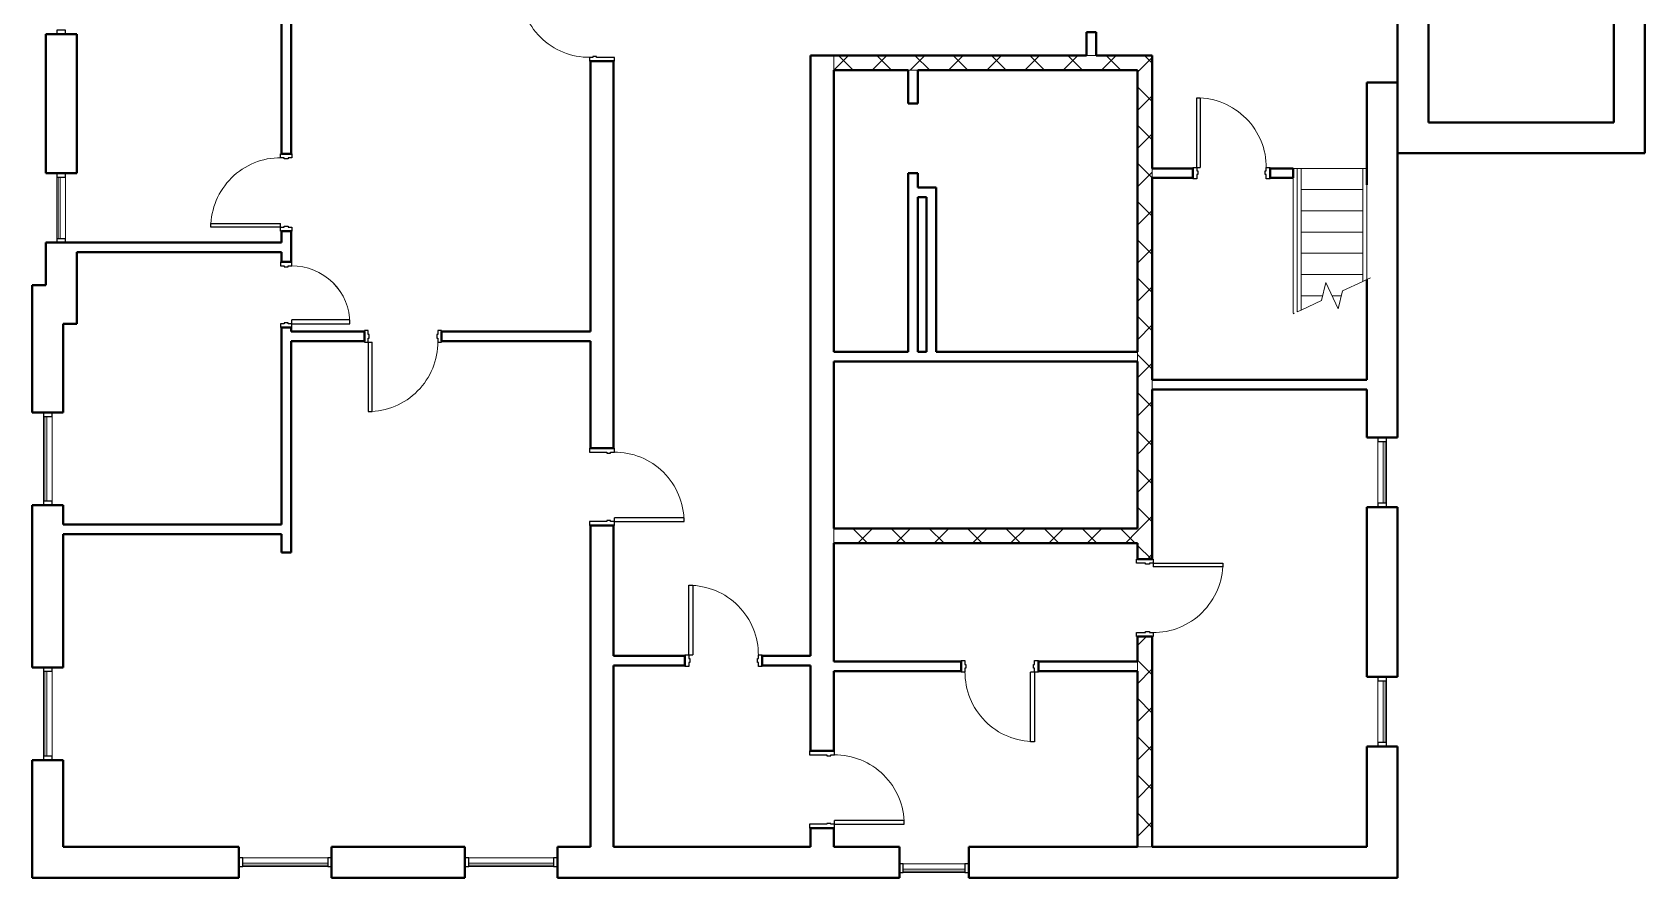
# Model space of a CAD drawing. Header units: inches. Extents: x -1034 to -199, y -1037 to 715.
# Drawn here: x -1034 to -199, y -1037 to -599 of the extents above; entities that cross this region are included whole.
import ezdxf

# ---------------------------------------------------------------- set-up
doc = ezdxf.new("R2010")
doc.units = ezdxf.units.IN
doc.header["$MEASUREMENT"] = 0
for name, color, linetype, lineweight in [('A-DOOR', 31, 'Continuous', 15), ('A-DOOR-FRAM', 31, 'Continuous', 25), ('A-FLOR-HRAL', 11, 'Continuous', 9), ('A-GLAZ-CURT', 52, 'Continuous', 9), ('A-GLAZ-CWMG', 51, 'Continuous', 9), ('A-WALL', 113, 'Continuous', 15), ('A-WALL-PATT', 111, 'Continuous', 40), ('I-WALL', 2, 'Continuous', 15), ('S-STRS', 31, 'Continuous', 9), ('S-STRS-MBND', 31, 'Continuous', 9)]:
    doc.layers.add(name, color=color, linetype=linetype, lineweight=lineweight)
pattern_1 = [(45, (0, 0), (-9.8995, 9.8995), []), (135, (0, 0), (-9.8995, -9.8995), [])]

# ---------------------------------------------------------------- blocks, each defined once
blk = doc.blocks.new('Door-Single_CE_ - HM Door-2_ HM Frame-5274763-BASEMENT Map Export')
at = {"layer": 'A-DOOR'}
for p, q in [((18, 42.5), (16.25, 42.5)), ((16.25, 42.5), (16.25, 6.5)), ((18, 6.5), (18, 42.5)), ((16.25, 6.5), (18, 6.5))]:
    blk.add_line(p, q, dxfattribs=at)
at = {"layer": 'A-DOOR', "lineweight": 25}
for p, q in [((18, 42.5), (16.25, 42.5)), ((16.25, 42.5), (16.25, 6.5)), ((18, 6.5), (18, 42.5)), ((18, 6.5), (16.25, 6.5))]:
    blk.add_line(p, q, dxfattribs=at)
at = {"layer": 'A-DOOR', "lineweight": 9}
blk.add_arc((18, 6.5), 36, 90, 180.5, dxfattribs=at)
blk.add_arc((18, 6.5), 36, 90, 180.5, dxfattribs=at)
blk.add_arc((18, 6.5), 36, 90, 180.5, dxfattribs=at)
blk.add_arc((18, 6.5), 36, 90, 180.5, dxfattribs=at)
at = {"layer": 'A-DOOR-FRAM'}
for p, q in [((-18, 6.5), (-20, 6.5)), ((-20, 6.5), (-20, -6.5)), ((-18, 4.75), (-18, 6.5)), ((-17.5, 4.75), (-18, 4.75)), ((-18, -6.5), (-18, 2.75)), ((-18, 2.75), (-17.5, 2.75)), ((-17.5, 2.75), (-17.5, 4.75)), ((18, 4.75), (17.5, 4.75)), ((17.5, 4.75), (17.5, 2.75)), ((17.5, 2.75), (18, 2.75)), ((20, 6.5), (18, 6.5)), ((18, 6.5), (18, 4.75)), ((18, 2.75), (18, -6.5)), ((20, -6.5), (20, 6.5)), ((-20, -6.5), (-18, -6.5)), ((18, -6.5), (20, -6.5))]:
    blk.add_line(p, q, dxfattribs=at)
blk = doc.blocks.new('Door-Single_CE_ - WD Door-2_ HM Frame-5274775-BASEMENT Map Export')
at = {"layer": 'A-DOOR'}
for p, q in [((16, -39), (16, -3)), ((16, -3), (18, -3)), ((18, -3), (18, -39)), ((18, -39), (16, -39))]:
    blk.add_line(p, q, dxfattribs=at)
at = {"layer": 'A-DOOR', "lineweight": 25}
for p, q in [((16, -39), (16, -3)), ((18, -3), (16, -3)), ((18, -3), (18, -39)), ((18, -39), (16, -39))]:
    blk.add_line(p, q, dxfattribs=at)
at = {"layer": 'A-DOOR', "lineweight": 9}
blk.add_arc((18, -3), 36, 179.5, 270, dxfattribs=at)
blk.add_arc((18, -3), 36, 179.5, 270, dxfattribs=at)
blk.add_arc((18, -3), 36, 179.5, 270, dxfattribs=at)
blk.add_arc((18, -3), 36, 179.5, 270, dxfattribs=at)
at = {"layer": 'A-DOOR-FRAM'}
for p, q in [((-20, 3), (-18, 3)), ((-20, -3), (-20, 3)), ((-18, 3), (-18, 1)), ((-18, 1), (-17.5, 1)), ((-17.5, 1), (-17.5, -1)), ((17.5, 1), (18, 1)), ((17.5, -1), (17.5, 1)), ((18, 3), (20, 3)), ((18, 1), (18, 3)), ((20, 3), (20, -3)), ((-18, -3), (-20, -3)), ((-18, -1), (-18, -3)), ((-17.5, -1), (-18, -1)), ((18, -1), (17.5, -1)), ((18, -3), (18, -1)), ((20, -3), (18, -3))]:
    blk.add_line(p, q, dxfattribs=at)
blk = doc.blocks.new('Railing - Railing-5206279-BASEMENT Map Export')
at = {"layer": 'A-FLOR-HRAL'}
for p, q in [((-378.85, -669.68), (-376.85, -669.68)), ((-378.85, -669.68), (-378.85, -744.07)), ((-376.85, -669.68), (-376.85, -743.14)), ((-378.85, -744.07), (-376.85, -743.14))]:
    blk.add_line(p, q, dxfattribs=at)
blk = doc.blocks.new('Railing - Railing-5206283-BASEMENT Map Export')
at = {"layer": 'A-FLOR-HRAL'}
for p, q in [((-344.85, -669.68), (-342.85, -669.68)), ((-344.85, -669.68), (-344.85, -728.22)), ((-342.85, -678.23), (-342.85, -727.29)), ((-344.85, -728.22), (-342.85, -727.29))]:
    blk.add_line(p, q, dxfattribs=at)
blk = doc.blocks.new('Door-Single_CE_ - WD Door-2_ WD Frame-5274729-BASEMENT Map Export')
at = {"layer": 'A-DOOR'}
for p, q in [((16, -39), (16, -3)), ((16, -3), (18, -3)), ((18, -3), (18, -39)), ((18, -39), (16, -39))]:
    blk.add_line(p, q, dxfattribs=at)
at = {"layer": 'A-DOOR', "lineweight": 25}
for p, q in [((16, -39), (16, -3)), ((18, -3), (16, -3)), ((18, -3), (18, -39)), ((18, -39), (16, -39))]:
    blk.add_line(p, q, dxfattribs=at)
at = {"layer": 'A-DOOR', "lineweight": 9}
blk.add_arc((18, -3), 36, 179.5, 270, dxfattribs=at)
blk.add_arc((18, -3), 36, 179.5, 270, dxfattribs=at)
blk.add_arc((18, -3), 36, 179.5, 270, dxfattribs=at)
blk.add_arc((18, -3), 36, 179.5, 270, dxfattribs=at)
at = {"layer": 'A-DOOR-FRAM'}
for p, q in [((-20, 3), (-18, 3)), ((-20, -3), (-20, 3)), ((-18, 3), (-18, 1)), ((-18, 1), (-17.5, 1)), ((-17.5, 1), (-17.5, -1)), ((17.5, 1), (18, 1)), ((17.5, -1), (17.5, 1)), ((18, 3), (20, 3)), ((18, 1), (18, 3)), ((20, 3), (20, -3)), ((-18, -3), (-20, -3)), ((-18, -1), (-18, -3)), ((-17.5, -1), (-18, -1)), ((18, -1), (17.5, -1)), ((18, -3), (18, -1)), ((20, -3), (18, -3))]:
    blk.add_line(p, q, dxfattribs=at)
blk = doc.blocks.new('Door-Single_CE_ - WD Door-2_ WD Frame-5274734-BASEMENT Map Export')
at = {"layer": 'A-DOOR'}
for p, q in [((15, 33), (13, 33)), ((13, 33), (13, 3)), ((15, 3), (15, 33)), ((13, 3), (15, 3))]:
    blk.add_line(p, q, dxfattribs=at)
at = {"layer": 'A-DOOR', "lineweight": 25}
for p, q in [((15, 33), (13, 33)), ((13, 33), (13, 3)), ((15, 3), (15, 33)), ((15, 3), (13, 3))]:
    blk.add_line(p, q, dxfattribs=at)
at = {"layer": 'A-DOOR', "lineweight": 9}
for end in [180.5, 180.5, 180.54772, 180.54772]:
    blk.add_arc((15, 3), 30, 90, end, dxfattribs=at)
at = {"layer": 'A-DOOR-FRAM'}
for p, q in [((-15, 3), (-17, 3)), ((-17, 3), (-17, -3)), ((-15, 1), (-15, 3)), ((-14.5, 1), (-15, 1)), ((-14.5, -1), (-14.5, 1)), ((15, 1), (14.5, 1)), ((14.5, 1), (14.5, -1)), ((17, 3), (15, 3)), ((15, 3), (15, 1)), ((17, -3), (17, 3)), ((-17, -3), (-15, -3)), ((-15, -3), (-15, -1)), ((-15, -1), (-14.5, -1)), ((14.5, -1), (15, -1)), ((15, -1), (15, -3)), ((15, -3), (17, -3))]:
    blk.add_line(p, q, dxfattribs=at)
blk = doc.blocks.new('Door-Single_CE_ - WD Door-2_ WD Frame-5274733-BASEMENT Map Export')
at = {"layer": 'A-DOOR'}
for p, q in [((18, 39), (16, 39)), ((16, 39), (16, 3)), ((18, 3), (18, 39)), ((16, 3), (18, 3))]:
    blk.add_line(p, q, dxfattribs=at)
at = {"layer": 'A-DOOR', "lineweight": 25}
for p, q in [((18, 39), (16, 39)), ((16, 39), (16, 3)), ((18, 3), (18, 39)), ((18, 3), (16, 3))]:
    blk.add_line(p, q, dxfattribs=at)
at = {"layer": 'A-DOOR', "lineweight": 9}
blk.add_arc((18, 3), 36, 90, 180.5, dxfattribs=at)
blk.add_arc((18, 3), 36, 90, 180.5, dxfattribs=at)
blk.add_arc((18, 3), 36, 90, 180.5, dxfattribs=at)
blk.add_arc((18, 3), 36, 90, 180.5, dxfattribs=at)
at = {"layer": 'A-DOOR-FRAM'}
for p, q in [((-18, 3), (-20, 3)), ((-20, 3), (-20, -3)), ((-18, 1), (-18, 3)), ((-17.5, 1), (-18, 1)), ((-17.5, -1), (-17.5, 1)), ((18, 1), (17.5, 1)), ((17.5, 1), (17.5, -1)), ((20, 3), (18, 3)), ((18, 3), (18, 1)), ((20, -3), (20, 3)), ((-20, -3), (-18, -3)), ((-18, -3), (-18, -1)), ((-18, -1), (-17.5, -1)), ((17.5, -1), (18, -1)), ((18, -1), (18, -3)), ((18, -3), (20, -3))]:
    blk.add_line(p, q, dxfattribs=at)
blk = doc.blocks.new('Door-Single_CE_ - WD Door-2_ HM Frame-5274778-BASEMENT Map Export')
at = {"layer": 'A-DOOR'}
for p, q in [((18, 42.5), (16, 42.5)), ((16, 42.5), (16, 6.5)), ((18, 6.5), (18, 42.5)), ((16, 6.5), (18, 6.5))]:
    blk.add_line(p, q, dxfattribs=at)
at = {"layer": 'A-DOOR', "lineweight": 25}
for p, q in [((18, 42.5), (16, 42.5)), ((16, 42.5), (16, 6.5)), ((18, 6.5), (18, 42.5)), ((18, 6.5), (16, 6.5))]:
    blk.add_line(p, q, dxfattribs=at)
at = {"layer": 'A-DOOR', "lineweight": 9}
blk.add_arc((18, 6.5), 36, 90, 180.5, dxfattribs=at)
blk.add_arc((18, 6.5), 36, 90, 180.5, dxfattribs=at)
blk.add_arc((18, 6.5), 36, 90, 180.5, dxfattribs=at)
blk.add_arc((18, 6.5), 36, 90, 180.5, dxfattribs=at)
at = {"layer": 'A-DOOR-FRAM'}
for p, q in [((-18, 6.5), (-20, 6.5)), ((-20, 6.5), (-20, -6.5)), ((-18, 4.5), (-18, 6.5)), ((-17.5, 4.5), (-18, 4.5)), ((-18, -6.5), (-18, 2.5)), ((-18, 2.5), (-17.5, 2.5)), ((-17.5, 2.5), (-17.5, 4.5)), ((18, 4.5), (17.5, 4.5)), ((17.5, 4.5), (17.5, 2.5)), ((17.5, 2.5), (18, 2.5)), ((20, 6.5), (18, 6.5)), ((18, 6.5), (18, 4.5)), ((18, 2.5), (18, -6.5)), ((20, -6.5), (20, 6.5)), ((-20, -6.5), (-18, -6.5)), ((18, -6.5), (20, -6.5))]:
    blk.add_line(p, q, dxfattribs=at)
blk = doc.blocks.new('System Panel - zGlazed-5189001-BASEMENT Map Export')
at = {"layer": 'A-GLAZ-CURT', "lineweight": 15}
for p, q in [((22, 1.5), (-22, 1.5)), ((-22, 1.5), (-22, 0.5)), ((-22, 0.5), (22, 0.5)), ((22, 0.5), (22, 1.5))]:
    blk.add_line(p, q, dxfattribs=at)
blk = doc.blocks.new('Rectangular Mullion - 4 1_2_ x 2_ Rectangular_CE_-5186055-BASEMENT Map Export')
at = {"layer": 'A-GLAZ-CWMG'}
for p, q in [((-1028.1, -930.18), (-1028.1, -974.18)), ((-1023.6, -930.18), (-1023.6, -974.18))]:
    blk.add_line(p, q, dxfattribs=at)
blk = doc.blocks.new('Rectangular Mullion - 4 1_2_ x 2_ Rectangular_CE_-5158009-BASEMENT Map Export')
at = {"layer": 'A-GLAZ-CWMG', "lineweight": 25}
for p, q in [((-2, 2.25), (0, 2.25)), ((-2, -2.25), (-2, 2.25)), ((0, 2.25), (0, -2.25)), ((0, -2.25), (-2, -2.25))]:
    blk.add_line(p, q, dxfattribs=at)
blk = doc.blocks.new('Rectangular Mullion - 4 1_2_ x 2_ Rectangular_CE_-5158010-BASEMENT Map Export')
at = {"layer": 'A-GLAZ-CWMG', "lineweight": 25}
for p, q in [((0, 2.25), (-2, 2.25)), ((-2, 2.25), (-2, -2.25)), ((0, -2.25), (0, 2.25)), ((-2, -2.25), (0, -2.25))]:
    blk.add_line(p, q, dxfattribs=at)
blk = doc.blocks.new('System Panel - zGlazed-5208666-BASEMENT Map Export')
at = {"layer": 'A-GLAZ-CURT', "lineweight": 15}
for p, q in [((16, 1.5), (-16, 1.5)), ((-16, 1.5), (-16, 0.5)), ((-16, 0.5), (16, 0.5)), ((16, 0.5), (16, 1.5))]:
    blk.add_line(p, q, dxfattribs=at)
blk = doc.blocks.new('Rectangular Mullion - 4 1_2_ x 2_ Rectangular_CE_-5208665-BASEMENT Map Export')
at = {"layer": 'A-GLAZ-CWMG'}
for p, q in [((-1021.1, -674.18), (-1021.1, -706.18)), ((-1016.6, -674.18), (-1016.6, -706.18))]:
    blk.add_line(p, q, dxfattribs=at)
blk = doc.blocks.new('System Panel - zGlazed-5191267-BASEMENT Map Export')
at = {"layer": 'A-GLAZ-CURT', "lineweight": 15}
for p, q in [((22, -0.5), (-22, -0.5)), ((-22, -0.5), (-22, -1.5)), ((-22, -1.5), (22, -1.5)), ((22, -1.5), (22, -0.5))]:
    blk.add_line(p, q, dxfattribs=at)
blk = doc.blocks.new('Rectangular Mullion - 4 1_2_ x 2_ Rectangular_CE_-5191266-BASEMENT Map Export')
at = {"layer": 'A-GLAZ-CWMG'}
for p, q in [((-880.85, -1026.93), (-924.85, -1026.93)), ((-880.85, -1031.43), (-924.85, -1031.43))]:
    blk.add_line(p, q, dxfattribs=at)
blk = doc.blocks.new('Rectangular Mullion - 4 1_2_ x 2_ Rectangular_CE_-5191268-BASEMENT Map Export')
at = {"layer": 'A-GLAZ-CWMG', "lineweight": 25}
for p, q in [((-2, 2.25), (0, 2.25)), ((-2, -2.25), (-2, 2.25)), ((0, 2.25), (0, -2.25)), ((0, -2.25), (-2, -2.25))]:
    blk.add_line(p, q, dxfattribs=at)
blk = doc.blocks.new('Rectangular Mullion - 4 1_2_ x 2_ Rectangular_CE_-5191269-BASEMENT Map Export')
at = {"layer": 'A-GLAZ-CWMG', "lineweight": 25}
for p, q in [((0, 2.25), (-2, 2.25)), ((-2, 2.25), (-2, -2.25)), ((0, -2.25), (0, 2.25)), ((-2, -2.25), (0, -2.25))]:
    blk.add_line(p, q, dxfattribs=at)
blk = doc.blocks.new('Door-Single_CE_ - HM Door-2_ HM Frame-5274746-BASEMENT Map Export')
at = {"layer": 'A-DOOR'}
for p, q in [((16.25, -39), (16.25, -3)), ((16.25, -3), (18, -3)), ((18, -3), (18, -39)), ((18, -39), (16.25, -39))]:
    blk.add_line(p, q, dxfattribs=at)
at = {"layer": 'A-DOOR', "lineweight": 25}
for p, q in [((16.25, -39), (16.25, -3)), ((18, -3), (16.25, -3)), ((18, -3), (18, -39)), ((18, -39), (16.25, -39))]:
    blk.add_line(p, q, dxfattribs=at)
at = {"layer": 'A-DOOR', "lineweight": 9}
blk.add_arc((18, -3), 36, 179.5, 270, dxfattribs=at)
blk.add_arc((18, -3), 36, 179.5, 270, dxfattribs=at)
blk.add_arc((18, -3), 36, 179.5, 270, dxfattribs=at)
blk.add_arc((18, -3), 36, 179.5, 270, dxfattribs=at)
at = {"layer": 'A-DOOR-FRAM'}
for p, q in [((-20, 3), (-18, 3)), ((-20, -3), (-20, 3)), ((-18, 3), (-18, 0.75)), ((-18, 0.75), (-17.5, 0.75)), ((-17.5, 0.75), (-17.5, -1.25)), ((17.5, 0.75), (18, 0.75)), ((17.5, -1.25), (17.5, 0.75)), ((18, 3), (20, 3)), ((18, 0.75), (18, 3)), ((20, 3), (20, -3)), ((-18, -3), (-20, -3)), ((-18, -1.25), (-18, -3)), ((-17.5, -1.25), (-18, -1.25)), ((18, -1.25), (17.5, -1.25)), ((18, -3), (18, -1.25)), ((20, -3), (18, -3))]:
    blk.add_line(p, q, dxfattribs=at)
blk = doc.blocks.new('Door-Single_CE_ - WD Door-2_ HM Frame-5274776-BASEMENT Map Export')
at = {"layer": 'A-DOOR'}
for p, q in [((16, -40.3125), (16, -4.3125)), ((16, -4.3125), (18, -4.3125)), ((18, -4.3125), (18, -40.3125)), ((18, -40.3125), (16, -40.3125))]:
    blk.add_line(p, q, dxfattribs=at)
at = {"layer": 'A-DOOR', "lineweight": 25}
for p, q in [((16, -40.3125), (16, -4.3125)), ((18, -4.3125), (16, -4.3125)), ((18, -4.3125), (18, -40.3125)), ((18, -40.3125), (16, -40.3125))]:
    blk.add_line(p, q, dxfattribs=at)
at = {"layer": 'A-DOOR', "lineweight": 9}
blk.add_arc((18, -4.3125), 36, 179.5, 270, dxfattribs=at)
blk.add_arc((18, -4.3125), 36, 179.5, 270, dxfattribs=at)
blk.add_arc((18, -4.3125), 36, 179.5, 270, dxfattribs=at)
blk.add_arc((18, -4.3125), 36, 179.5, 270, dxfattribs=at)
at = {"layer": 'A-DOOR-FRAM'}
for p, q in [((-20, 4.3125), (-18, 4.3125)), ((-20, -4.3125), (-20, 4.3125)), ((-18, 4.3125), (-18, -0.3125)), ((18, 4.3125), (20, 4.3125)), ((18, -0.3125), (18, 4.3125)), ((20, 4.3125), (20, -4.3125)), ((-18, -4.3125), (-20, -4.3125)), ((-18, -0.3125), (-17.5, -0.3125)), ((-18, -2.3125), (-18, -4.3125)), ((-17.5, -2.3125), (-18, -2.3125)), ((-17.5, -0.3125), (-17.5, -2.3125)), ((17.5, -0.3125), (18, -0.3125)), ((17.5, -2.3125), (17.5, -0.3125)), ((18, -2.3125), (17.5, -2.3125)), ((18, -4.3125), (18, -2.3125)), ((20, -4.3125), (18, -4.3125))]:
    blk.add_line(p, q, dxfattribs=at)

msp = doc.modelspace()

# ---------------------------------------------------------------- hatches: boundary and pattern name
at = {"layer": 'A-WALL-PATT', "lineweight": 9}
h = msp.add_hatch(dxfattribs=at)
h.set_pattern_fill('FP_1', color=256, style=0, pattern_type=2)
h.set_pattern_definition(pattern_1)
h.paths.add_polyline_path([(-461.48, -618.8), (-461.48, -611.18), (-618.85, -611.18), (-618.85, -618.8), (-575.27, -618.8)])
h = msp.add_hatch(dxfattribs=at)
h.set_pattern_fill('FP_1', color=256, style=0, pattern_type=2)
h.set_pattern_definition(pattern_1)
h.paths.add_polyline_path([(-453.85, -1021.18), (-453.85, -912.18), (-461.48, -912.18), (-461.48, -1021.18)])
h.paths.add_polyline_path([(-453.85, -872.18), (-453.85, -611.18), (-461.48, -611.18), (-461.48, -872.18)])
h = msp.add_hatch(dxfattribs=at)
h.set_pattern_fill('FP_1', color=256, style=0, pattern_type=2)
h.set_pattern_definition(pattern_1)
h.paths.add_polyline_path([(-461.48, -863.8), (-461.48, -856.18), (-618.85, -856.18), (-618.85, -863.8), (-616.35, -863.8)])

# ---------------------------------------------------------------- linework, layer by layer
at = {"layer": 'A-WALL', "lineweight": 40}
for p, q in [((-326.85, -317.18), (-326.85, -809.18)), ((-198.85, -661.9), (-198.85, -453.9)), ((-310.85, -645.9), (-310.85, -469.9)), ((-214.85, -469.9), (-214.85, -645.9)), ((-1010.85, -600.18), (-1026.85, -600.18)), ((-1026.85, -600.18), (-1026.85, -672.18)), ((-1010.85, -672.18), (-1010.85, -600.18)), ((-732.85, -614.18), (-744.85, -614.18)), ((-744.85, -614.18), (-744.85, -754.18)), ((-732.85, -814.68), (-732.85, -614.18)), ((-487.85, -611.18), (-630.85, -611.18)), ((-630.85, -611.18), (-630.85, -922.18)), ((-453.85, -611.18), (-482.85, -611.18)), ((-453.85, -669.68), (-453.85, -611.18)), ((-618.85, -618.8), (-580.27, -618.8)), ((-618.85, -764.8), (-618.85, -618.8)), ((-575.27, -618.8), (-461.48, -618.8)), ((-461.48, -618.8), (-461.48, -764.8)), ((-342.85, -625.18), (-342.85, -678.25)), ((-326.85, -625.18), (-342.85, -625.18)), ((-214.85, -645.9), (-310.85, -645.9)), ((-326.85, -661.9), (-198.85, -661.9)), ((-1026.85, -672.18), (-1010.85, -672.18)), ((-453.85, -779.18), (-453.85, -674.68)), ((-1010.85, -708.18), (-1026.85, -708.18)), ((-1026.85, -708.18), (-1026.85, -730.18)), ((-1010.85, -750.18), (-1010.85, -713.18)), ((-1033.85, -730.18), (-1033.85, -796.18)), ((-1026.85, -730.18), (-1033.85, -730.18)), ((-342.85, -727.29), (-342.85, -779.18)), ((-1017.85, -796.18), (-1017.85, -750.18)), ((-1017.85, -750.18), (-1010.85, -750.18)), ((-744.85, -759.18), (-744.85, -814.68)), ((-618.85, -856.18), (-618.85, -769.8)), ((-461.48, -769.8), (-461.48, -856.18)), ((-453.85, -872.18), (-453.85, -784.18)), ((-342.85, -784.18), (-342.85, -809.18)), ((-1033.85, -796.18), (-1017.85, -796.18)), ((-342.85, -809.18), (-326.85, -809.18)), ((-744.85, -814.68), (-732.85, -814.68)), ((-1017.85, -844.18), (-1033.85, -844.18)), ((-1033.85, -844.18), (-1033.85, -928.18)), ((-1017.85, -854.18), (-1017.85, -844.18)), ((-342.85, -845.18), (-342.85, -933.18)), ((-326.85, -845.18), (-342.85, -845.18)), ((-326.85, -933.18), (-326.85, -845.18)), ((-1017.85, -928.18), (-1017.85, -859.18)), ((-744.85, -854.68), (-744.85, -1021.18)), ((-732.85, -854.68), (-744.85, -854.68)), ((-732.85, -922.18), (-732.85, -854.68)), ((-461.48, -856.18), (-618.85, -856.18)), ((-618.85, -863.8), (-461.48, -863.8)), ((-618.85, -925.18), (-618.85, -863.8)), ((-461.48, -863.8), (-461.48, -872.18)), ((-461.48, -872.18), (-453.85, -872.18)), ((-453.85, -912.18), (-461.48, -912.18)), ((-461.48, -912.18), (-461.48, -925.18)), ((-453.85, -1021.18), (-453.85, -912.18)), ((-1033.85, -928.18), (-1017.85, -928.18)), ((-732.85, -1021.18), (-732.85, -927.18)), ((-630.85, -927.18), (-630.85, -971.49)), ((-618.85, -971.49), (-618.85, -930.18)), ((-461.48, -930.18), (-461.48, -1021.18)), ((-342.85, -933.18), (-326.85, -933.18)), ((-1017.85, -976.18), (-1033.85, -976.18)), ((-1033.85, -976.18), (-1033.85, -1037.18)), ((-1017.85, -1021.18), (-1017.85, -976.18)), ((-630.85, -971.49), (-618.85, -971.49)), ((-342.85, -969.18), (-342.85, -1021.18)), ((-326.85, -969.18), (-342.85, -969.18)), ((-326.85, -1037.18), (-326.85, -969.18)), ((-618.85, -1011.49), (-630.85, -1011.49)), ((-630.85, -1011.49), (-630.85, -1021.18)), ((-618.85, -1021.18), (-618.85, -1011.49)), ((-926.85, -1021.18), (-1017.85, -1021.18)), ((-926.85, -1037.18), (-926.85, -1021.18)), ((-809.85, -1021.18), (-878.85, -1021.18)), ((-878.85, -1021.18), (-878.85, -1037.18)), ((-809.85, -1037.18), (-809.85, -1021.18)), ((-744.85, -1021.18), (-761.85, -1021.18)), ((-761.85, -1021.18), (-761.85, -1037.18)), ((-630.85, -1021.18), (-732.85, -1021.18)), ((-584.85, -1021.18), (-618.85, -1021.18)), ((-584.85, -1037.18), (-584.85, -1021.18)), ((-461.48, -1021.18), (-548.85, -1021.18)), ((-548.85, -1021.18), (-548.85, -1037.18)), ((-342.85, -1021.18), (-453.85, -1021.18)), ((-1033.85, -1037.18), (-926.85, -1037.18)), ((-878.85, -1037.18), (-809.85, -1037.18)), ((-761.85, -1037.18), (-584.85, -1037.18)), ((-548.85, -1037.18), (-326.85, -1037.18))]:
    msp.add_line(p, q, dxfattribs=at)
at = {"layer": 'A-WALL'}
for p, q in [((-618.85, -611.18), (-618.85, -618.8)), ((-487.85, -611.18), (-482.85, -611.18)), ((-575.27, -618.8), (-580.27, -618.8)), ((-453.85, -669.68), (-453.85, -674.68)), ((-461.48, -769.8), (-461.48, -764.8)), ((-453.85, -779.18), (-453.85, -784.18)), ((-618.85, -856.18), (-618.85, -863.8)), ((-461.48, -930.18), (-461.48, -925.18)), ((-461.48, -1021.18), (-453.85, -1021.18))]:
    msp.add_line(p, q, dxfattribs=at)
at = {"layer": 'I-WALL', "lineweight": 40}
for p, q in [((-904.85, -524.18), (-904.85, -662.18)), ((-899.85, -662.18), (-899.85, -524.18)), ((-487.85, -599.18), (-487.85, -611.18)), ((-482.85, -599.18), (-487.85, -599.18)), ((-482.85, -611.18), (-482.85, -599.18)), ((-580.27, -618.8), (-580.27, -636.18)), ((-575.27, -636.18), (-575.27, -618.8)), ((-580.27, -636.18), (-575.27, -636.18)), ((-904.85, -662.18), (-899.85, -662.18)), ((-575.27, -672.18), (-580.27, -672.18)), ((-580.27, -672.18), (-580.27, -764.8)), ((-575.27, -679.68), (-575.27, -672.18)), ((-432.85, -669.68), (-453.85, -669.68)), ((-453.85, -674.68), (-432.85, -674.68)), ((-432.85, -674.68), (-432.85, -669.68)), ((-380.85, -669.68), (-392.85, -669.68)), ((-392.85, -669.68), (-392.85, -674.68)), ((-392.85, -674.68), (-380.85, -674.68)), ((-380.85, -674.68), (-380.85, -669.68)), ((-565.85, -679.68), (-575.27, -679.68)), ((-575.27, -764.8), (-575.27, -684.68)), ((-575.27, -684.68), (-570.85, -684.68)), ((-570.85, -684.68), (-570.85, -764.8)), ((-565.85, -764.8), (-565.85, -679.68)), ((-904.85, -708.18), (-1010.85, -708.18)), ((-904.85, -702.18), (-904.85, -708.18)), ((-899.85, -702.18), (-904.85, -702.18)), ((-899.85, -718.18), (-899.85, -702.18)), ((-1010.85, -713.18), (-904.85, -713.18)), ((-904.85, -713.18), (-904.85, -718.18)), ((-904.85, -718.18), (-899.85, -718.18)), ((-904.85, -752.18), (-904.85, -854.18)), ((-899.85, -752.18), (-904.85, -752.18)), ((-899.85, -754.18), (-899.85, -752.18)), ((-861.85, -754.18), (-899.85, -754.18)), ((-899.85, -868.68), (-899.85, -759.18)), ((-899.85, -759.18), (-861.85, -759.18)), ((-861.85, -759.18), (-861.85, -754.18)), ((-744.85, -754.18), (-821.85, -754.18)), ((-821.85, -754.18), (-821.85, -759.18)), ((-821.85, -759.18), (-744.85, -759.18)), ((-580.27, -764.8), (-618.85, -764.8)), ((-570.85, -764.8), (-575.27, -764.8)), ((-461.48, -764.8), (-565.85, -764.8)), ((-618.85, -769.8), (-461.48, -769.8)), ((-342.85, -779.18), (-453.85, -779.18)), ((-453.85, -784.18), (-342.85, -784.18)), ((-904.85, -854.18), (-1017.85, -854.18)), ((-1017.85, -859.18), (-904.85, -859.18)), ((-904.85, -859.18), (-904.85, -868.68)), ((-904.85, -868.68), (-899.85, -868.68)), ((-695.85, -922.18), (-732.85, -922.18)), ((-695.85, -927.18), (-695.85, -922.18)), ((-630.85, -922.18), (-655.85, -922.18)), ((-655.85, -922.18), (-655.85, -927.18)), ((-552.85, -925.18), (-618.85, -925.18)), ((-552.85, -930.18), (-552.85, -925.18)), ((-461.48, -925.18), (-512.85, -925.18)), ((-512.85, -925.18), (-512.85, -930.18)), ((-732.85, -927.18), (-695.85, -927.18)), ((-655.85, -927.18), (-630.85, -927.18)), ((-618.85, -930.18), (-552.85, -930.18)), ((-512.85, -930.18), (-461.48, -930.18))]:
    msp.add_line(p, q, dxfattribs=at)
at = {"layer": 'S-STRS'}
for p, q in [((-378.85, -669.68), (-380.85, -669.68)), ((-380.85, -674.68), (-380.85, -744.68)), ((-344.85, -669.68), (-376.85, -669.68)), ((-344.85, -680.68), (-376.85, -680.68)), ((-344.85, -691.68), (-376.85, -691.68)), ((-344.85, -702.68), (-376.85, -702.68)), ((-344.85, -713.68), (-376.85, -713.68)), ((-344.85, -724.68), (-376.85, -724.68)), ((-365.67, -735.68), (-376.85, -735.68)), ((-356.03, -735.68), (-360.85, -735.68))]:
    msp.add_line(p, q, dxfattribs=at)
at = {"layer": 'S-STRS-MBND'}
for p, q in [((-342.85, -727.29), (-340.85, -726.35)), ((-366.29, -738.22), (-364.02, -728.88)), ((-364.02, -728.88), (-357.68, -742.48)), ((-357.68, -742.48), (-355.42, -733.14)), ((-355.42, -733.14), (-344.85, -728.22)), ((-376.85, -743.14), (-366.29, -738.22)), ((-380.85, -745.01), (-380.15, -744.68))]:
    msp.add_line(p, q, dxfattribs=at)

# ---------------------------------------------------------------- block references
at = {"layer": 'A-DOOR', "lineweight": 9}
for name, p, rotation in [('Door-Single_CE_ - HM Door-2_ HM Frame-5274763-BASEMENT Map Export', (-738.85, -594.18), 89.99999999999972), ('Door-Single_CE_ - HM Door-2_ HM Frame-5274746-BASEMENT Map Export', (-412.85, -672.18), 180), ('Door-Single_CE_ - WD Door-2_ WD Frame-5274729-BASEMENT Map Export', (-902.35, -682.18), 269.9999999999998), ('Door-Single_CE_ - WD Door-2_ WD Frame-5274734-BASEMENT Map Export', (-902.35, -735.18), 269.9999999999998), ('Door-Single_CE_ - WD Door-2_ WD Frame-5274733-BASEMENT Map Export', (-841.85, -756.68), 180), ('Door-Single_CE_ - WD Door-2_ HM Frame-5274778-BASEMENT Map Export', (-738.85, -834.68), 269.9999999999997), ('Door-Single_CE_ - WD Door-2_ HM Frame-5274776-BASEMENT Map Export', (-457.67, -892.18), 89.99999999999991), ('Door-Single_CE_ - WD Door-2_ HM Frame-5274775-BASEMENT Map Export', (-675.85, -924.68), 180), ('Door-Single_CE_ - WD Door-2_ HM Frame-5274778-BASEMENT Map Export', (-624.85, -991.49), 269.9999999999998)]:
    msp.add_blockref(name, p, dxfattribs=dict(at, rotation=rotation))
msp.add_blockref('Door-Single_CE_ - WD Door-2_ HM Frame-5274775-BASEMENT Map Export', (-532.85, -927.68), dxfattribs=at)
at = {"layer": 'A-FLOR-HRAL'}
for name in ['Railing - Railing-5206279-BASEMENT Map Export', 'Railing - Railing-5206283-BASEMENT Map Export']:
    msp.add_blockref(name, (0, 0), dxfattribs=at)
at = {"layer": 'A-GLAZ-CURT'}
for name, p, rotation in [('System Panel - zGlazed-5208666-BASEMENT Map Export', (-1018.85, -690.18), 89.99999999999969), ('System Panel - zGlazed-5189001-BASEMENT Map Export', (-1025.85, -820.18), 89.99999999999969), ('System Panel - zGlazed-5208666-BASEMENT Map Export', (-334.85, -827.18), 269.9999999999998), ('System Panel - zGlazed-5189001-BASEMENT Map Export', (-1025.85, -952.18), 89.99999999999969), ('System Panel - zGlazed-5208666-BASEMENT Map Export', (-334.85, -951.18), 269.9999999999997), ('System Panel - zGlazed-5189001-BASEMENT Map Export', (-785.85, -1029.18), 180), ('System Panel - zGlazed-5208666-BASEMENT Map Export', (-566.85, -1032.18), 180)]:
    msp.add_blockref(name, p, dxfattribs=dict(at, rotation=rotation))
msp.add_blockref('System Panel - zGlazed-5191267-BASEMENT Map Export', (-902.85, -1029.18), dxfattribs=at)
at = {"layer": 'A-GLAZ-CWMG'}
for name, p, rotation in [('Rectangular Mullion - 4 1_2_ x 2_ Rectangular_CE_-5158010-BASEMENT Map Export', (-1018.85, -600.18), 269.9999999999997), ('Rectangular Mullion - 4 1_2_ x 2_ Rectangular_CE_-5158010-BASEMENT Map Export', (-1018.85, -708.18), 269.9999999999997), ('Rectangular Mullion - 4 1_2_ x 2_ Rectangular_CE_-5158010-BASEMENT Map Export', (-334.85, -809.18), 89.99999999999974), ('Rectangular Mullion - 4 1_2_ x 2_ Rectangular_CE_-5208665-BASEMENT Map Export', (-1353.71, -1517.36), 180), ('Rectangular Mullion - 4 1_2_ x 2_ Rectangular_CE_-5158010-BASEMENT Map Export', (-1025.85, -844.18), 269.9999999999997), ('Rectangular Mullion - 4 1_2_ x 2_ Rectangular_CE_-5158010-BASEMENT Map Export', (-334.85, -933.18), 89.99999999999969), ('Rectangular Mullion - 4 1_2_ x 2_ Rectangular_CE_-5208665-BASEMENT Map Export', (-1353.71, -1641.36), 180), ('Rectangular Mullion - 4 1_2_ x 2_ Rectangular_CE_-5158010-BASEMENT Map Export', (-1025.85, -976.18), 269.9999999999997), ('Rectangular Mullion - 4 1_2_ x 2_ Rectangular_CE_-5191269-BASEMENT Map Export', (-926.85, -1029.18), 180), ('Rectangular Mullion - 4 1_2_ x 2_ Rectangular_CE_-5186055-BASEMENT Map Export', (-1738.03, -3.33), 90), ('Rectangular Mullion - 4 1_2_ x 2_ Rectangular_CE_-5208665-BASEMENT Map Export', (-1257.03, -13.33), 90.00000000000028)]:
    msp.add_blockref(name, p, dxfattribs=dict(at, rotation=rotation))
at = {"layer": 'A-GLAZ-CWMG', "extrusion": (0, 0, -1)}
for name, p, rotation in [('Rectangular Mullion - 4 1_2_ x 2_ Rectangular_CE_-5158009-BASEMENT Map Export', (1018.85, -672.18), 90.0000000000003), ('Rectangular Mullion - 4 1_2_ x 2_ Rectangular_CE_-5158009-BASEMENT Map Export', (1025.85, -796.18), 90.0000000000003), ('Rectangular Mullion - 4 1_2_ x 2_ Rectangular_CE_-5158009-BASEMENT Map Export', (334.85, -845.18), 270.0000000000002), ('Rectangular Mullion - 4 1_2_ x 2_ Rectangular_CE_-5158009-BASEMENT Map Export', (1025.85, -928.18), 90.00000000000031), ('Rectangular Mullion - 4 1_2_ x 2_ Rectangular_CE_-5158009-BASEMENT Map Export', (334.85, -969.18), 270.0000000000003), ('Rectangular Mullion - 4 1_2_ x 2_ Rectangular_CE_-5191268-BASEMENT Map Export', (878.85, -1029.18), 180)]:
    msp.add_blockref(name, p, dxfattribs=dict(at, rotation=rotation))
at = {"layer": 'A-GLAZ-CWMG'}
for name, p in [('Rectangular Mullion - 4 1_2_ x 2_ Rectangular_CE_-5208665-BASEMENT Map Export', (0, 0)), ('Rectangular Mullion - 4 1_2_ x 2_ Rectangular_CE_-5186055-BASEMENT Map Export', (0, 132)), ('Rectangular Mullion - 4 1_2_ x 2_ Rectangular_CE_-5186055-BASEMENT Map Export', (0, 0)), ('Rectangular Mullion - 4 1_2_ x 2_ Rectangular_CE_-5191266-BASEMENT Map Export', (0, 0)), ('Rectangular Mullion - 4 1_2_ x 2_ Rectangular_CE_-5158010-BASEMENT Map Export', (-761.85, -1029.18)), ('Rectangular Mullion - 4 1_2_ x 2_ Rectangular_CE_-5158010-BASEMENT Map Export', (-548.85, -1032.18))]:
    msp.add_blockref(name, p, dxfattribs=at)
at = {"layer": 'A-GLAZ-CWMG', "extrusion": (0, 0, -1)}
for p in [(809.85, -1029.18), (584.85, -1032.18)]:
    msp.add_blockref('Rectangular Mullion - 4 1_2_ x 2_ Rectangular_CE_-5158009-BASEMENT Map Export', p, dxfattribs=at)

doc.saveas('drawing.dxf')
